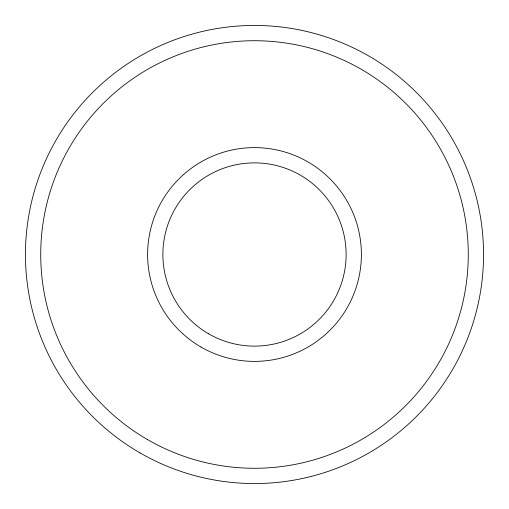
<?xml version="1.0" encoding="UTF-8"?>
<svg xmlns="http://www.w3.org/2000/svg" width="509" height="509" viewBox="0 0 509 509"><rect width="100%" height="100%" fill="white"/><g stroke="black" fill="none" stroke-linecap="round" stroke-linejoin="round"><path stroke-width="0.76" d="M208.69 333.847A91.62 91.62 0 0 0 346.12 254.5A91.62 91.62 0 0 0 208.69 175.153A91.62 91.62 0 0 0 208.69 333.847M201.055 347.068A106.89 106.89 0 0 0 361.39 254.5A106.89 106.89 0 0 0 201.055 161.932A106.89 106.89 0 0 0 201.055 347.068M139.975 452.864A229.05 229.05 0 0 0 483.55 254.5A229.05 229.05 0 0 0 139.975 56.136A229.05 229.05 0 0 0 139.975 452.864M147.61 439.636A213.78 213.78 0 0 0 468.28 254.5A213.78 213.78 0 0 0 147.61 69.364A213.78 213.78 0 0 0 147.61 439.636"/></g></svg>
